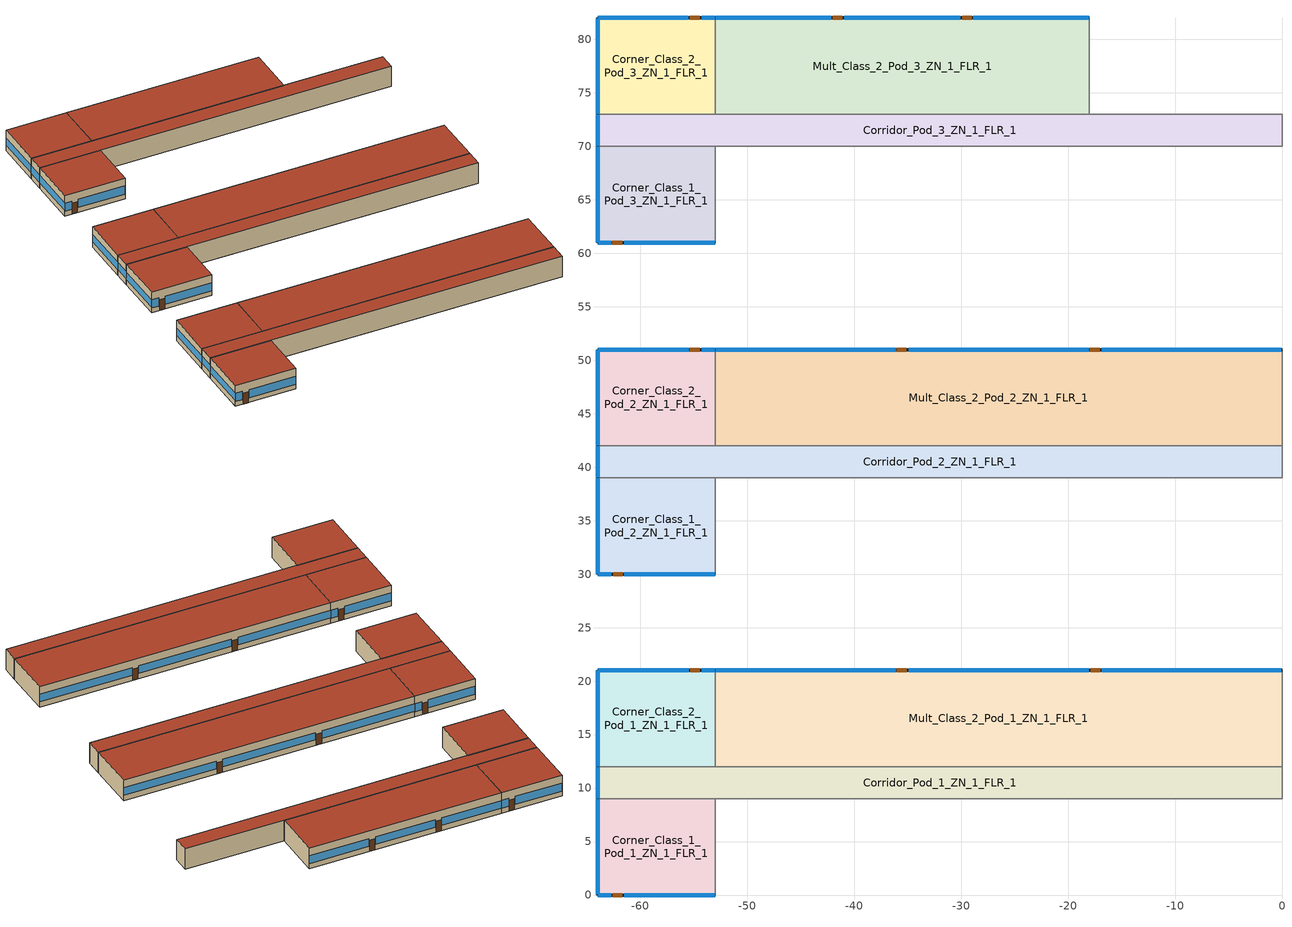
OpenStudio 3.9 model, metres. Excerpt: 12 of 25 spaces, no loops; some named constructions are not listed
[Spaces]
Corridor_Pod_2_ZN_1_FLR_1
 floor ground (Foundation F 1.26W/m*K Perim 3.0m Area 192.0m2): 0,42 0,39 -64,39 -64,42 z0
 wall outside: -64,42 -64,39 z0:4
 wall to Corner_Class_2_Pod_2_ZN_1_FLR_1: -53,42 -64,42 z0:4
 wall to Main_Corridor_ZN_1_FLR_1: 0,39 0,42 z0:4
 wall to Mult_Class_1_Pod_2_ZN_1_FLR_1: -53,39 0,39 z0:4
 wall to Corner_Class_1_Pod_2_ZN_1_FLR_1: -64,39 -53,39 z0:4
 wall to Mult_Class_2_Pod_2_ZN_1_FLR_1: 0,42 -53,42 z0:4
 window: -64,41.95 -64,39.05 z1.1:2.55
 roof outside: 0,39 0,42 -64,42 -64,39 z4
Corner_Class_2_Pod_2_ZN_1_FLR_1
 floor ground (Foundation F 1.26W/m*K Perim 20.0m Area 99.0m2): -53,51 -53,42 -64,42 -64,51 z0
 wall outside: -53,51 -64,51 -64,42 z0:4
 wall to Mult_Class_2_Pod_2_ZN_1_FLR_1: -53,42 -53,51 z0:4
 window: -53.05,51 -54.27,51 / -55.49,51 -63.95,51 z0.92:2.51; -64,50.95 -64,42.05 z1.1:2.52
 door: -54.45,51 -55.36,51 z0:2.13
 roof outside: -53,42 -53,51 -64,51 -64,42 z4
Corridor_Pod_3_ZN_1_FLR_1
 floor ground (Foundation F 1.26W/m*K Perim 3.0m Area 192.0m2): 0,73 0,70 -64,70 -64,73 z0
 wall outside: -64,73 -64,70 z0:4
 wall to Mult_Class_2_Pod_3_ZN_1_FLR_1: -18,73 -53,73 z0:4
 wall to Corner_Class_2_Pod_3_ZN_1_FLR_1: -53,73 -64,73 z0:4
 wall to Computer_Class_ZN_1_FLR_1: 0,73 -18,73 z0:4
 wall to Library_Media_Center_ZN_1_FLR_1: 0,70 0,73 z0:4
 wall to Mult_Class_1_Pod_3_ZN_1_FLR_1: -53,70 0,70 z0:4
 wall to Corner_Class_1_Pod_3_ZN_1_FLR_1: -64,70 -53,70 z0:4
 window: -64,72.95 -64,70.05 z1.1:2.55
 roof outside: 0,70 0,73 -64,73 -64,70 z4
Corner_Class_2_Pod_3_ZN_1_FLR_1
 floor ground (Foundation F 1.26W/m*K Perim 20.0m Area 99.0m2): -53,82 -53,73 -64,73 -64,82 z0
 wall outside: -53,82 -64,82 -64,73 z0:4
 wall to Mult_Class_2_Pod_3_ZN_1_FLR_1: -53,73 -53,82 z0:4
 window: -64,81.95 -64,73.05 z1.1:2.52; -53.05,82 -54.27,82 / -55.52,82 -63.95,82 z0.92:2.51
 door: -54.44,82 -55.36,82 z0:2.13
 roof outside: -53,73 -53,82 -64,82 -64,73 z4
Corner_Class_2_Pod_1_ZN_1_FLR_1
 floor ground (Foundation F 1.26W/m*K Perim 20.0m Area 99.0m2): -53,21 -53,12 -64,12 -64,21 z0
 wall outside: -53,21 -64,21 -64,12 z0:4
 wall to Mult_Class_2_Pod_1_ZN_1_FLR_1: -53,12 -53,21 z0:4
 wall to Corridor_Pod_1_ZN_1_FLR_1: -64,12 -53,12 z0:4
 window: -53.05,21 -54.27,21 / -55.49,21 -63.95,21 z0.92:2.51; -64,20.95 -64,12.05 z1.1:2.52
 door: -54.43,21 -55.34,21 z0:2.13
 roof outside: -53,12 -53,21 -64,21 -64,12 z4
Corridor_Pod_1_ZN_1_FLR_1
 floor ground (Foundation F 1.26W/m*K Perim 3.0m Area 192.0m2): 0,12 0,9 -64,9 -64,12 z0
 wall outside: -64,12 -64,9 z0:4
 wall to Mult_Class_1_Pod_1_ZN_1_FLR_1: -53,9 0,9 z0:4
 wall to Corner_Class_1_Pod_1_ZN_1_FLR_1: -64,9 -53,9 z0:4
 wall to Main_Corridor_ZN_1_FLR_1: 0,9 0,12 z0:4
 wall to Mult_Class_2_Pod_1_ZN_1_FLR_1: 0,12 -53,12 z0:4
 window: -64,11.95 -64,9.05 z1.1:2.55
 roof outside: 0,9 0,12 -64,12 -64,9 z4
Mult_Class_2_Pod_2_ZN_1_FLR_1
 floor ground (Foundation F 1.26W/m*K Perim 53.0m Area 477.0m2): 0,51 0,42 -53,42 -53,51 z0
 wall outside: 0,51 -53,51 z0:4
 wall to Main_Corridor_ZN_1_FLR_1: 0,42 0,51 z0:4
 window: -0.05,51 -16.87,51 / -18.09,51 -34.91,51 / -36.13,51 -52.95,51 z1.03:2.5
 door: -17.05,51 -17.96,51 / -35.11,51 -36.02,51 z0:2.13
 roof outside: 0,42 0,51 -53,51 -53,42 z4
Corner_Class_1_Pod_3_ZN_1_FLR_1
 floor ground (Foundation F 1.26W/m*K Perim 20.0m Area 99.0m2): -53,70 -53,61 -64,61 -64,70 z0
 wall outside: -64,70 -64,61 -53,61 z0:4
 wall to Mult_Class_1_Pod_3_ZN_1_FLR_1: -53,61 -53,70 z0:4
 window: -64,69.95 -64,61.05 z1.1:2.52; -63.95,61 -62.73,61 / -61.51,61 -53.05,61 z0.92:2.51
 door: -62.62,61 -61.7,61 z0:2.13
 roof outside: -53,61 -53,70 -64,70 -64,61 z4
Mult_Class_2_Pod_1_ZN_1_FLR_1
 floor ground (Foundation F 1.26W/m*K Perim 53.0m Area 477.0m2): 0,21 0,12 -53,12 -53,21 z0
 wall outside: 0,21 -53,21 z0:4
 wall to Main_Corridor_ZN_1_FLR_1: 0,12 0,21 z0:4
 window: -0.05,21 -16.87,21 / -18.09,21 -34.91,21 / -36.13,21 -52.95,21 z1.03:2.5
 door: -16.98,21 -17.89,21 / -35.09,21 -36.01,21 z0:2.13
 roof outside: 0,12 0,21 -53,21 -53,12 z4
Mult_Class_2_Pod_3_ZN_1_FLR_1
 floor ground (Foundation F 1.26W/m*K Perim 35.0m Area 315.0m2): -18,82 -18,73 -53,73 -53,82 z0
 wall outside: -18,82 -53,82 z0:4
 wall to Computer_Class_ZN_1_FLR_1: -18,73 -18,82 z0:4
 window: -18.05,82 -28.87,82 / -30.09,82 -40.91,82 / -42.13,82 -52.95,82 z0.99:2.5
 door: -29,82 -29.92,82 / -41.09,82 -42.01,82 z0:2.13
 roof outside: -18,73 -18,82 -53,82 -53,73 z4
Corner_Class_1_Pod_2_ZN_1_FLR_1
 floor ground (Foundation F 1.26W/m*K Perim 20.0m Area 99.0m2): -53,39 -53,30 -64,30 -64,39 z0
 wall outside: -64,39 -64,30 -53,30 z0:4
 wall to Mult_Class_1_Pod_2_ZN_1_FLR_1: -53,30 -53,39 z0:4
 window: -64,38.95 -64,30.05 z1.1:2.52; -63.95,30 -62.73,30 / -61.51,30 -53.05,30 z0.92:2.51
 door: -62.53,30 -61.62,30 z0:2.13
 roof outside: -53,30 -53,39 -64,39 -64,30 z4
Corner_Class_1_Pod_1_ZN_1_FLR_1
 floor ground (Foundation F 1.26W/m*K Perim 20.0m Area 99.0m2): -53,9 -53,0 -64,0 -64,9 z0
 wall outside: -64,9 -64,0 -53,0 z0:4
 wall to Mult_Class_1_Pod_1_ZN_1_FLR_1: -53,0 -53,9 z0:4
 window: -63.95,0 -62.73,0 / -61.51,0 -53.05,0 z0.92:2.51; -64,8.95 -64,0.05 z1.1:2.52
 door: -62.59,0 -61.68,0 z0:2.13
 roof outside: -53,0 -53,9 -64,9 -64,0 z4
[Schedule:Ruleset]
Name | Default Day Schedule | Summer Design Day Schedule | Winter Design Day Schedule
Clothing Schedule | Clothing Schedule Default Winter Clothes
SchoolPrimary BLDG_OCC_SCH_Cafeteria | SchoolPrimary BLDG_OCC_SCH_Cafeteria Default | SchoolPrimary BLDG_OCC_SCH_Cafeteria Summer Design Day | SchoolPrimary BLDG_OCC_SCH_Cafeteria Winter Design Day
SchoolPrimary KITCHEN_ELEC_EQUIP_SCH | SchoolPrimary KITCHEN_ELEC_EQUIP_SCH Default | SchoolPrimary KITCHEN_ELEC_EQUIP_SCH Summer Design Day | SchoolPrimary KITCHEN_ELEC_EQUIP_SCH Winter Design Day
SchoolPrimary BLDG_OCC_SCH | SchoolPrimary BLDG_OCC_SCH Default | SchoolPrimary BLDG_OCC_SCH Summer Design Day | SchoolPrimary BLDG_OCC_SCH Winter Design Day
SchoolPrimary BLDG_LIGHT_CLASSROOM_SCH | SchoolPrimary BLDG_LIGHT_CLASSROOM_SCH Default | SchoolPrimary BLDG_LIGHT_CLASSROOM_SCH Summer Design Day | SchoolPrimary BLDG_LIGHT_CLASSROOM_SCH Winter Design Day
SchoolPrimary BLDG_EQUIP_SCH | SchoolPrimary BLDG_EQUIP_SCH Default | SchoolPrimary BLDG_EQUIP_SCH Summer Design Day | SchoolPrimary BLDG_EQUIP_SCH Winter Design Day
SchoolPrimary BLDG_LIGHT_CORRIDOR_SCH | SchoolPrimary BLDG_LIGHT_CORRIDOR_SCH Default | SchoolPrimary BLDG_LIGHT_CORRIDOR_SCH Summer Design Day | SchoolPrimary BLDG_LIGHT_CORRIDOR_SCH Winter Design Day
SchoolPrimary BLDG_OCC_SCH_Gym | SchoolPrimary BLDG_OCC_SCH_Gym Default | SchoolPrimary BLDG_OCC_SCH_Gym Summer Design Day | SchoolPrimary BLDG_OCC_SCH_Gym Winter Design Day
SchoolPrimary BLDG_LIGHT_GYM_SCH | SchoolPrimary BLDG_LIGHT_GYM_SCH Default | SchoolPrimary BLDG_LIGHT_GYM_SCH Summer Design Day | SchoolPrimary BLDG_LIGHT_GYM_SCH Winter Design Day
SchoolPrimary KITCHEN_GAS_EQUIP_SCH | SchoolPrimary KITCHEN_GAS_EQUIP_SCH Default | SchoolPrimary KITCHEN_GAS_EQUIP_SCH Summer Design Day | SchoolPrimary KITCHEN_GAS_EQUIP_SCH Winter Design Day
SchoolPrimary BLDG_LIGHT_LIBRARY_SCH | SchoolPrimary BLDG_LIGHT_LIBRARY_SCH Default | SchoolPrimary BLDG_LIGHT_LIBRARY_SCH Summer Design Day | SchoolPrimary BLDG_LIGHT_LIBRARY_SCH Winter Design Day
SchoolPrimary BLDG_LIGHT_LOBBYFLR1_SCH | SchoolPrimary BLDG_LIGHT_LOBBYFLR1_SCH Default | SchoolPrimary BLDG_LIGHT_LOBBYFLR1_SCH Summer Design Day | SchoolPrimary BLDG_LIGHT_LOBBYFLR1_SCH Winter Design Day
SchoolPrimary BLDG_OCC_SCH_Offices | SchoolPrimary BLDG_OCC_SCH_Offices Default | SchoolPrimary BLDG_OCC_SCH_Offices Summer Design Day | SchoolPrimary BLDG_OCC_SCH_Offices Winter Design Day
SchoolPrimary BLDG_LIGHT_BATH_SCH | SchoolPrimary BLDG_LIGHT_BATH_SCH Default | SchoolPrimary BLDG_LIGHT_BATH_SCH Summer Design Day | SchoolPrimary BLDG_LIGHT_BATH_SCH Winter Design Day
Infiltration HVAC On Schedule | SchoolPrimary HVACOperationSchd Default 1 | SchoolPrimary HVACOperationSchd Summer Design Day 1 | SchoolPrimary HVACOperationSchd Winter Design Day 1
Infiltration HVAC Off Schedule | SchoolPrimary HVACOperationSchd Default inverted | SchoolPrimary HVACOperationSchd Summer Design Day inverted 1 | SchoolPrimary HVACOperationSchd Winter Design Day inverted 1
[Schedule:Day]
Clothing Schedule Default Winter Clothes; SchoolPrimary HVACOperationSchd Default inverted: 24, 0, 1
Clothing Schedule Summer Clothes: 24, 0, 0.5
Air Velocity Schedule Default: 24, 0, 0.2
Work Efficiency Schedule Default: 24, 0, 0
SchoolPrimary BLDG_OCC_SCH_Cafeteria Default; SchoolPrimary BLDG_OCC_SCH_Cafeteria Winter Design Day; SchoolPrimary BLDG_OCC_SCH_Cafeteria Wknd Day; SchoolPrimary BLDG_OCC_SCH_Cafeteria Wknd Day 1; SchoolPrimary BLDG_OCC_SCH Default; SchoolPrimary BLDG_OCC_SCH Winter Design Day; SchoolPrimary BLDG_OCC_SCH Wknd Day; SchoolPrimary BLDG_OCC_SCH Wknd Day 1; SchoolPrimary BLDG_LIGHT_CLASSROOM_SCH Winter Design Day; SchoolPrimary BLDG_LIGHT_CORRIDOR_SCH Winter Design Day; SchoolPrimary BLDG_OCC_SCH_Gym Default; SchoolPrimary BLDG_OCC_SCH_Gym Winter Design Day; SchoolPrimary BLDG_OCC_SCH_Gym Wknd Day; SchoolPrimary BLDG_OCC_SCH_Gym Wknd Day 1; SchoolPrimary BLDG_LIGHT_GYM_SCH Winter Design Day; SchoolPrimary BLDG_LIGHT_LIBRARY_SCH Winter Design Day; SchoolPrimary BLDG_LIGHT_LOBBYFLR1_SCH Winter Design Day; SchoolPrimary BLDG_OCC_SCH_Offices Default; SchoolPrimary BLDG_OCC_SCH_Offices Winter Design Day; SchoolPrimary BLDG_OCC_SCH_Offices Wknd Day; SchoolPrimary BLDG_OCC_SCH_Offices Wknd Day 1; SchoolPrimary BLDG_LIGHT_BATH_SCH Winter Design Day; SchoolPrimary HVACOperationSchd Default 1: No, 24, 0, 0
SchoolPrimary BLDG_OCC_SCH_Cafeteria Wkdy|SmrDsn Day; SchoolPrimary BLDG_OCC_SCH_Cafeteria Summer Design Day; SchoolPrimary BLDG_OCC_SCH_Cafeteria Wkdy|SmrDsn Day 2: No, 9, 0, 0, 15, 0, 0.95, 20, 0, 0.35, 24, 0, 0
SchoolPrimary BLDG_OCC_SCH_Cafeteria Wkdy|SmrDsn Day 1: No, 9, 0, 0, 17, 0, 0.15, 19, 0, 0.35, 24, 0, 0
SchoolPrimary ACTIVITY_SCH Default; SchoolPrimary ACTIVITY_SCH Winter Design Day; SchoolPrimary ACTIVITY_SCH Summer Design Day: No, 24, 0, 120
SchoolPrimary KITCHEN_ELEC_EQUIP_SCH Default; SchoolPrimary KITCHEN_ELEC_EQUIP_SCH Winter Design Day; SchoolPrimary KITCHEN_ELEC_EQUIP_SCH Wknd Day; SchoolPrimary KITCHEN_ELEC_EQUIP_SCH Wknd Day 1: No, 24, 0, 0.1
SchoolPrimary KITCHEN_ELEC_EQUIP_SCH Summer Design Day; SchoolPrimary KITCHEN_ELEC_EQUIP_SCH Wkdy Day; SchoolPrimary KITCHEN_ELEC_EQUIP_SCH Wkdy Day 1; SchoolPrimary KITCHEN_ELEC_EQUIP_SCH Wkdy Day 2: No, 8, 0, 0.1, 10, 0, 0.15, 13, 0, 0.25, 15, 0, 0.15, 24, 0, 0.1
SchoolPrimary BLDG_OCC_SCH Wkdy|SmrDsn Day; SchoolPrimary BLDG_OCC_SCH Summer Design Day; SchoolPrimary BLDG_OCC_SCH Wkdy|SmrDsn Day 2: No, 8, 0, 0, 16, 0, 0.95, 21, 0, 0.15, 24, 0, 0
SchoolPrimary BLDG_OCC_SCH Wkdy|SmrDsn Day 1: No, 8, 0, 0, 21, 0, 0.15, 24, 0, 0
SchoolPrimary BLDG_LIGHT_CLASSROOM_SCH Default; SchoolPrimary BLDG_LIGHT_CLASSROOM_SCH Wknd Day; SchoolPrimary BLDG_LIGHT_CLASSROOM_SCH Wknd Day 1; SchoolPrimary BLDG_LIGHT_CORRIDOR_SCH Default; SchoolPrimary BLDG_LIGHT_CORRIDOR_SCH Wknd Day; SchoolPrimary BLDG_LIGHT_CORRIDOR_SCH Wknd Day 1; SchoolPrimary BLDG_LIGHT_GYM_SCH Default; SchoolPrimary BLDG_LIGHT_GYM_SCH Wknd Day; SchoolPrimary BLDG_LIGHT_GYM_SCH Wknd Day 1; SchoolPrimary BLDG_LIGHT_LIBRARY_SCH Default; SchoolPrimary BLDG_LIGHT_LIBRARY_SCH Wknd Day; SchoolPrimary BLDG_LIGHT_LIBRARY_SCH Wknd Day 1; SchoolPrimary BLDG_LIGHT_LOBBYFLR1_SCH Default; SchoolPrimary BLDG_LIGHT_LOBBYFLR1_SCH Wknd Day; SchoolPrimary BLDG_LIGHT_LOBBYFLR1_SCH Wknd Day 1; SchoolPrimary BLDG_LIGHT_BATH_SCH Default; SchoolPrimary BLDG_LIGHT_BATH_SCH Wknd Day; SchoolPrimary BLDG_LIGHT_BATH_SCH Wknd Day 1: No, 24, 0, 0.1773
SchoolPrimary BLDG_LIGHT_CLASSROOM_SCH Summer Design Day; SchoolPrimary BLDG_LIGHT_CORRIDOR_SCH Summer Design Day; SchoolPrimary BLDG_LIGHT_GYM_SCH Summer Design Day; SchoolPrimary BLDG_LIGHT_LIBRARY_SCH Summer Design Day; SchoolPrimary BLDG_LIGHT_LOBBYFLR1_SCH Summer Design Day; SchoolPrimary BLDG_LIGHT_BATH_SCH Summer Design Day; SchoolPrimary ALWAYS_ON Default; SchoolPrimary ALWAYS_ON Winter Design Day; SchoolPrimary ALWAYS_ON Summer Design Day; SchoolPrimary Exterior_Lgt_ALWAYS_ON Default; SchoolPrimary Exterior_Lgt_ALWAYS_ON Winter Design Day; SchoolPrimary Exterior_Lgt_ALWAYS_ON Summer Design Day: No, 24, 0, 1
SchoolPrimary BLDG_LIGHT_CLASSROOM_SCH Wkdy Day; SchoolPrimary BLDG_LIGHT_CLASSROOM_SCH Wkdy Day 2; SchoolPrimary BLDG_LIGHT_CORRIDOR_SCH Wkdy Day; SchoolPrimary BLDG_LIGHT_CORRIDOR_SCH Wkdy Day 2; SchoolPrimary BLDG_LIGHT_GYM_SCH Wkdy Day; SchoolPrimary BLDG_LIGHT_GYM_SCH Wkdy Day 2; SchoolPrimary BLDG_LIGHT_LIBRARY_SCH Wkdy Day; SchoolPrimary BLDG_LIGHT_LIBRARY_SCH Wkdy Day 2; SchoolPrimary BLDG_LIGHT_LOBBYFLR1_SCH Wkdy Day; SchoolPrimary BLDG_LIGHT_LOBBYFLR1_SCH Wkdy Day 2; SchoolPrimary BLDG_LIGHT_BATH_SCH Wkdy Day; SchoolPrimary BLDG_LIGHT_BATH_SCH Wkdy Day 2: No, 7, 0, 0.1773, 21, 0, 0.9, 24, 0, 0.1773
SchoolPrimary BLDG_LIGHT_CLASSROOM_SCH Wkdy Day 1; SchoolPrimary BLDG_LIGHT_CORRIDOR_SCH Wkdy Day 1; SchoolPrimary BLDG_LIGHT_GYM_SCH Wkdy Day 1; SchoolPrimary BLDG_LIGHT_LIBRARY_SCH Wkdy Day 1; SchoolPrimary BLDG_LIGHT_LOBBYFLR1_SCH Wkdy Day 1; SchoolPrimary BLDG_LIGHT_BATH_SCH Wkdy Day 1: No, 8, 0, 0.1773, 20, 0, 0.5, 24, 0, 0.1773
SchoolPrimary BLDG_EQUIP_SCH Default; SchoolPrimary BLDG_EQUIP_SCH Winter Design Day; SchoolPrimary BLDG_EQUIP_SCH Wknd Day: No, 24, 0, 0.35
SchoolPrimary BLDG_EQUIP_SCH Summer Design Day; SchoolPrimary BLDG_EQUIP_SCH Wkdy Day 1: No, 8, 0, 0.25, 17, 0, 0.5, 24, 0, 0.25
SchoolPrimary BLDG_EQUIP_SCH Wkdy Day; SchoolPrimary BLDG_EQUIP_SCH Wkdy Day 2: No, 8, 0, 0.35, 17, 0, 0.95, 24, 0, 0.35
SchoolPrimary BLDG_EQUIP_SCH Wknd Day 1: No, 24, 0, 0.25
SchoolPrimary BLDG_OCC_SCH_Gym Wkdy|SmrDsn Day; SchoolPrimary BLDG_OCC_SCH_Gym Summer Design Day; SchoolPrimary BLDG_OCC_SCH_Gym Wkdy|SmrDsn Day 2: No, 8, 0, 0, 16, 0, 0.35, 21, 0, 0.95, 24, 0, 0
SchoolPrimary BLDG_OCC_SCH_Gym Wkdy|SmrDsn Day 1: No, 8, 0, 0, 21, 0, 0.35, 24, 0, 0
SchoolPrimary KITCHEN_GAS_EQUIP_SCH Default; SchoolPrimary KITCHEN_GAS_EQUIP_SCH Winter Design Day; SchoolPrimary KITCHEN_GAS_EQUIP_SCH Wknd Day; SchoolPrimary KITCHEN_GAS_EQUIP_SCH Wknd Day 1: No, 24, 0, 0.02
SchoolPrimary KITCHEN_GAS_EQUIP_SCH Wkdy|SmrDsn Day; SchoolPrimary KITCHEN_GAS_EQUIP_SCH Wkdy|SmrDsn Day 1; SchoolPrimary KITCHEN_GAS_EQUIP_SCH Summer Design Day; SchoolPrimary KITCHEN_GAS_EQUIP_SCH Wkdy|SmrDsn Day 2: No, 8, 0, 0.02, 10, 0, 0.15, 13, 0, 0.2, 15, 0, 0.1, 24, 0, 0.02
SchoolPrimary BLDG_OCC_SCH_Offices Wkdy|SmrDsn Day; SchoolPrimary BLDG_OCC_SCH_Offices Summer Design Day; SchoolPrimary BLDG_OCC_SCH_Offices Wkdy|SmrDsn Day 2: No, 8, 0, 0, 17, 0, 0.95, 21, 0, 0.15, 24, 0, 0
SchoolPrimary BLDG_OCC_SCH_Offices Wkdy|SmrDsn Day 1: No, 8, 0, 0, 17, 0, 0.5, 21, 0, 0.15, 24, 0, 0
SchoolPrimary HVACOperationSchd Summer Design Day 1; SchoolPrimary HVACOperationSchd Winter Design Day 1; SchoolPrimary HVACOperationSchd WntrDsn|SmrDsn|Wkdy Day 1: No, 7, 0, 0, 21, 0, 1, 24, 0, 0
SchoolPrimary HVACOperationSchd Summer Design Day inverted 1; SchoolPrimary HVACOperationSchd Winter Design Day inverted 1; SchoolPrimary HVACOperationSchd WntrDsn|SmrDsn|Wkdy Day inverted 1: 7, 0, 1, 21, 0, 0, 24, 0, 1
[Schedule:Rule]
Name | Schedule Ruleset | Rule Order | Day Schedule | Date Specification Type | Start Month | Start Day | End Month | End Day | Apply Monday | Apply Tuesday | Apply Wednesday | Apply Thursday | Apply Friday | Apply Sunday | Apply Saturday
Schedule Rule 1 | Clothing Schedule | 0 | Clothing Schedule Summer Clothes | DateRange | 5 | 1 | 9 | 30
Schedule Rule 2 | SchoolPrimary BLDG_OCC_SCH_Cafeteria | 4 | SchoolPrimary BLDG_OCC_SCH_Cafeteria Wkdy|SmrDsn Day | DateRange | 1 | 1 | 6 | 30 | Yes | Yes | Yes | Yes | Yes
Schedule Rule 3 | SchoolPrimary BLDG_OCC_SCH_Cafeteria | 3 | SchoolPrimary BLDG_OCC_SCH_Cafeteria Wkdy|SmrDsn Day 1 | DateRange | 7 | 1 | 9 | 1 | Yes | Yes | Yes | Yes | Yes
Schedule Rule 4 | SchoolPrimary BLDG_OCC_SCH_Cafeteria | 2 | SchoolPrimary BLDG_OCC_SCH_Cafeteria Wkdy|SmrDsn Day 2 | DateRange | 9 | 1 | 12 | 31 | Yes | Yes | Yes | Yes | Yes
Schedule Rule 5 | SchoolPrimary BLDG_OCC_SCH_Cafeteria | 1 | SchoolPrimary BLDG_OCC_SCH_Cafeteria Wknd Day | DateRange | 1 | 1 | 6 | 30 |  |  |  |  |  | Yes | Yes
Schedule Rule 6 | SchoolPrimary BLDG_OCC_SCH_Cafeteria | 0 | SchoolPrimary BLDG_OCC_SCH_Cafeteria Wknd Day 1 | DateRange | 7 | 1 | 9 | 1 |  |  |  |  |  | Yes | Yes
Schedule Rule 12 | SchoolPrimary KITCHEN_ELEC_EQUIP_SCH | 4 | SchoolPrimary KITCHEN_ELEC_EQUIP_SCH Wkdy Day | DateRange | 1 | 1 | 6 | 30 | Yes | Yes | Yes | Yes | Yes
Schedule Rule 13 | SchoolPrimary KITCHEN_ELEC_EQUIP_SCH | 3 | SchoolPrimary KITCHEN_ELEC_EQUIP_SCH Wkdy Day 1 | DateRange | 7 | 1 | 9 | 1 | Yes | Yes | Yes | Yes | Yes
Schedule Rule 14 | SchoolPrimary KITCHEN_ELEC_EQUIP_SCH | 2 | SchoolPrimary KITCHEN_ELEC_EQUIP_SCH Wkdy Day 2 | DateRange | 9 | 1 | 12 | 31 | Yes | Yes | Yes | Yes | Yes
Schedule Rule 15 | SchoolPrimary KITCHEN_ELEC_EQUIP_SCH | 1 | SchoolPrimary KITCHEN_ELEC_EQUIP_SCH Wknd Day | DateRange | 1 | 1 | 6 | 30 |  |  |  |  |  | Yes | Yes
Schedule Rule 16 | SchoolPrimary KITCHEN_ELEC_EQUIP_SCH | 0 | SchoolPrimary KITCHEN_ELEC_EQUIP_SCH Wknd Day 1 | DateRange | 7 | 1 | 9 | 1 |  |  |  |  |  | Yes | Yes
Schedule Rule 19 | SchoolPrimary BLDG_OCC_SCH | 4 | SchoolPrimary BLDG_OCC_SCH Wkdy|SmrDsn Day | DateRange | 1 | 1 | 6 | 15 | Yes | Yes | Yes | Yes | Yes
Schedule Rule 20 | SchoolPrimary BLDG_OCC_SCH | 3 | SchoolPrimary BLDG_OCC_SCH Wkdy|SmrDsn Day 1 | DateRange | 6 | 16 | 9 | 15 | Yes | Yes | Yes | Yes | Yes
Schedule Rule 21 | SchoolPrimary BLDG_OCC_SCH | 2 | SchoolPrimary BLDG_OCC_SCH Wkdy|SmrDsn Day 2 | DateRange | 9 | 16 | 12 | 31 | Yes | Yes | Yes | Yes | Yes
Schedule Rule 22 | SchoolPrimary BLDG_OCC_SCH | 1 | SchoolPrimary BLDG_OCC_SCH Wknd Day | DateRange | 1 | 1 | 6 | 15 |  |  |  |  |  | Yes | Yes
Schedule Rule 23 | SchoolPrimary BLDG_OCC_SCH | 0 | SchoolPrimary BLDG_OCC_SCH Wknd Day 1 | DateRange | 6 | 16 | 9 | 15 |  |  |  |  |  | Yes | Yes
Schedule Rule 24 | SchoolPrimary BLDG_LIGHT_CLASSROOM_SCH | 4 | SchoolPrimary BLDG_LIGHT_CLASSROOM_SCH Wkdy Day | DateRange | 1 | 1 | 6 | 30 | Yes | Yes | Yes | Yes | Yes
Schedule Rule 25 | SchoolPrimary BLDG_LIGHT_CLASSROOM_SCH | 3 | SchoolPrimary BLDG_LIGHT_CLASSROOM_SCH Wkdy Day 1 | DateRange | 7 | 1 | 9 | 1 | Yes | Yes | Yes | Yes | Yes
Schedule Rule 26 | SchoolPrimary BLDG_LIGHT_CLASSROOM_SCH | 2 | SchoolPrimary BLDG_LIGHT_CLASSROOM_SCH Wkdy Day 2 | DateRange | 9 | 1 | 12 | 31 | Yes | Yes | Yes | Yes | Yes
Schedule Rule 27 | SchoolPrimary BLDG_LIGHT_CLASSROOM_SCH | 1 | SchoolPrimary BLDG_LIGHT_CLASSROOM_SCH Wknd Day | DateRange | 1 | 1 | 6 | 30 |  |  |  |  |  | Yes | Yes
Schedule Rule 28 | SchoolPrimary BLDG_LIGHT_CLASSROOM_SCH | 0 | SchoolPrimary BLDG_LIGHT_CLASSROOM_SCH Wknd Day 1 | DateRange | 7 | 1 | 9 | 1 |  |  |  |  |  | Yes | Yes
Schedule Rule 29 | SchoolPrimary BLDG_EQUIP_SCH | 4 | SchoolPrimary BLDG_EQUIP_SCH Wkdy Day | DateRange | 1 | 1 | 6 | 30 | Yes | Yes | Yes | Yes | Yes
Schedule Rule 30 | SchoolPrimary BLDG_EQUIP_SCH | 3 | SchoolPrimary BLDG_EQUIP_SCH Wkdy Day 1 | DateRange | 7 | 1 | 9 | 1 | Yes | Yes | Yes | Yes | Yes
Schedule Rule 31 | SchoolPrimary BLDG_EQUIP_SCH | 2 | SchoolPrimary BLDG_EQUIP_SCH Wkdy Day 2 | DateRange | 9 | 1 | 12 | 31 | Yes | Yes | Yes | Yes | Yes
Schedule Rule 32 | SchoolPrimary BLDG_EQUIP_SCH | 1 | SchoolPrimary BLDG_EQUIP_SCH Wknd Day | DateRange | 1 | 1 | 6 | 30 |  |  |  |  |  | Yes | Yes
Schedule Rule 33 | SchoolPrimary BLDG_EQUIP_SCH | 0 | SchoolPrimary BLDG_EQUIP_SCH Wknd Day 1 | DateRange | 7 | 1 | 9 | 1 |  |  |  |  |  | Yes | Yes
Schedule Rule 34 | SchoolPrimary BLDG_LIGHT_CORRIDOR_SCH | 4 | SchoolPrimary BLDG_LIGHT_CORRIDOR_SCH Wkdy Day | DateRange | 1 | 1 | 6 | 30 | Yes | Yes | Yes | Yes | Yes
Schedule Rule 35 | SchoolPrimary BLDG_LIGHT_CORRIDOR_SCH | 3 | SchoolPrimary BLDG_LIGHT_CORRIDOR_SCH Wkdy Day 1 | DateRange | 7 | 1 | 9 | 1 | Yes | Yes | Yes | Yes | Yes
Schedule Rule 36 | SchoolPrimary BLDG_LIGHT_CORRIDOR_SCH | 2 | SchoolPrimary BLDG_LIGHT_CORRIDOR_SCH Wkdy Day 2 | DateRange | 9 | 1 | 12 | 31 | Yes | Yes | Yes | Yes | Yes
Schedule Rule 37 | SchoolPrimary BLDG_LIGHT_CORRIDOR_SCH | 1 | SchoolPrimary BLDG_LIGHT_CORRIDOR_SCH Wknd Day | DateRange | 1 | 1 | 6 | 30 |  |  |  |  |  | Yes | Yes
Schedule Rule 38 | SchoolPrimary BLDG_LIGHT_CORRIDOR_SCH | 0 | SchoolPrimary BLDG_LIGHT_CORRIDOR_SCH Wknd Day 1 | DateRange | 7 | 1 | 9 | 1 |  |  |  |  |  | Yes | Yes
Schedule Rule 39 | SchoolPrimary BLDG_OCC_SCH_Gym | 4 | SchoolPrimary BLDG_OCC_SCH_Gym Wkdy|SmrDsn Day | DateRange | 1 | 1 | 6 | 30 | Yes | Yes | Yes | Yes | Yes
Schedule Rule 40 | SchoolPrimary BLDG_OCC_SCH_Gym | 3 | SchoolPrimary BLDG_OCC_SCH_Gym Wkdy|SmrDsn Day 1 | DateRange | 7 | 1 | 9 | 1 | Yes | Yes | Yes | Yes | Yes
Schedule Rule 41 | SchoolPrimary BLDG_OCC_SCH_Gym | 2 | SchoolPrimary BLDG_OCC_SCH_Gym Wkdy|SmrDsn Day 2 | DateRange | 9 | 1 | 12 | 31 | Yes | Yes | Yes | Yes | Yes
Schedule Rule 42 | SchoolPrimary BLDG_OCC_SCH_Gym | 1 | SchoolPrimary BLDG_OCC_SCH_Gym Wknd Day | DateRange | 1 | 1 | 6 | 30 |  |  |  |  |  | Yes | Yes
Schedule Rule 43 | SchoolPrimary BLDG_OCC_SCH_Gym | 0 | SchoolPrimary BLDG_OCC_SCH_Gym Wknd Day 1 | DateRange | 7 | 1 | 9 | 1 |  |  |  |  |  | Yes | Yes
Schedule Rule 44 | SchoolPrimary BLDG_LIGHT_GYM_SCH | 4 | SchoolPrimary BLDG_LIGHT_GYM_SCH Wkdy Day | DateRange | 1 | 1 | 6 | 30 | Yes | Yes | Yes | Yes | Yes
Schedule Rule 45 | SchoolPrimary BLDG_LIGHT_GYM_SCH | 3 | SchoolPrimary BLDG_LIGHT_GYM_SCH Wkdy Day 1 | DateRange | 7 | 1 | 9 | 1 | Yes | Yes | Yes | Yes | Yes
Schedule Rule 46 | SchoolPrimary BLDG_LIGHT_GYM_SCH | 2 | SchoolPrimary BLDG_LIGHT_GYM_SCH Wkdy Day 2 | DateRange | 9 | 1 | 12 | 31 | Yes | Yes | Yes | Yes | Yes
Schedule Rule 47 | SchoolPrimary BLDG_LIGHT_GYM_SCH | 1 | SchoolPrimary BLDG_LIGHT_GYM_SCH Wknd Day | DateRange | 1 | 1 | 6 | 30 |  |  |  |  |  | Yes | Yes
Schedule Rule 48 | SchoolPrimary BLDG_LIGHT_GYM_SCH | 0 | SchoolPrimary BLDG_LIGHT_GYM_SCH Wknd Day 1 | DateRange | 7 | 1 | 9 | 1 |  |  |  |  |  | Yes | Yes
Schedule Rule 49 | SchoolPrimary KITCHEN_GAS_EQUIP_SCH | 4 | SchoolPrimary KITCHEN_GAS_EQUIP_SCH Wkdy|SmrDsn Day | DateRange | 1 | 1 | 6 | 30 | Yes | Yes | Yes | Yes | Yes
Schedule Rule 50 | SchoolPrimary KITCHEN_GAS_EQUIP_SCH | 3 | SchoolPrimary KITCHEN_GAS_EQUIP_SCH Wkdy|SmrDsn Day 1 | DateRange | 7 | 1 | 9 | 1 | Yes | Yes | Yes | Yes | Yes
Schedule Rule 51 | SchoolPrimary KITCHEN_GAS_EQUIP_SCH | 2 | SchoolPrimary KITCHEN_GAS_EQUIP_SCH Wkdy|SmrDsn Day 2 | DateRange | 9 | 1 | 12 | 31 | Yes | Yes | Yes | Yes | Yes
Schedule Rule 52 | SchoolPrimary KITCHEN_GAS_EQUIP_SCH | 1 | SchoolPrimary KITCHEN_GAS_EQUIP_SCH Wknd Day | DateRange | 1 | 1 | 6 | 30 |  |  |  |  |  | Yes | Yes
Schedule Rule 53 | SchoolPrimary KITCHEN_GAS_EQUIP_SCH | 0 | SchoolPrimary KITCHEN_GAS_EQUIP_SCH Wknd Day 1 | DateRange | 7 | 1 | 9 | 1 |  |  |  |  |  | Yes | Yes
Schedule Rule 54 | SchoolPrimary BLDG_LIGHT_LIBRARY_SCH | 4 | SchoolPrimary BLDG_LIGHT_LIBRARY_SCH Wkdy Day | DateRange | 1 | 1 | 6 | 30 | Yes | Yes | Yes | Yes | Yes
Schedule Rule 55 | SchoolPrimary BLDG_LIGHT_LIBRARY_SCH | 3 | SchoolPrimary BLDG_LIGHT_LIBRARY_SCH Wkdy Day 1 | DateRange | 7 | 1 | 9 | 1 | Yes | Yes | Yes | Yes | Yes
Schedule Rule 56 | SchoolPrimary BLDG_LIGHT_LIBRARY_SCH | 2 | SchoolPrimary BLDG_LIGHT_LIBRARY_SCH Wkdy Day 2 | DateRange | 9 | 1 | 12 | 31 | Yes | Yes | Yes | Yes | Yes
Schedule Rule 57 | SchoolPrimary BLDG_LIGHT_LIBRARY_SCH | 1 | SchoolPrimary BLDG_LIGHT_LIBRARY_SCH Wknd Day | DateRange | 1 | 1 | 6 | 30 |  |  |  |  |  | Yes | Yes
Schedule Rule 58 | SchoolPrimary BLDG_LIGHT_LIBRARY_SCH | 0 | SchoolPrimary BLDG_LIGHT_LIBRARY_SCH Wknd Day 1 | DateRange | 7 | 1 | 9 | 1 |  |  |  |  |  | Yes | Yes
Schedule Rule 59 | SchoolPrimary BLDG_LIGHT_LOBBYFLR1_SCH | 4 | SchoolPrimary BLDG_LIGHT_LOBBYFLR1_SCH Wkdy Day | DateRange | 1 | 1 | 6 | 30 | Yes | Yes | Yes | Yes | Yes
Schedule Rule 60 | SchoolPrimary BLDG_LIGHT_LOBBYFLR1_SCH | 3 | SchoolPrimary BLDG_LIGHT_LOBBYFLR1_SCH Wkdy Day 1 | DateRange | 7 | 1 | 9 | 1 | Yes | Yes | Yes | Yes | Yes
Schedule Rule 61 | SchoolPrimary BLDG_LIGHT_LOBBYFLR1_SCH | 2 | SchoolPrimary BLDG_LIGHT_LOBBYFLR1_SCH Wkdy Day 2 | DateRange | 9 | 1 | 12 | 31 | Yes | Yes | Yes | Yes | Yes
Schedule Rule 62 | SchoolPrimary BLDG_LIGHT_LOBBYFLR1_SCH | 1 | SchoolPrimary BLDG_LIGHT_LOBBYFLR1_SCH Wknd Day | DateRange | 1 | 1 | 6 | 30 |  |  |  |  |  | Yes | Yes
Schedule Rule 63 | SchoolPrimary BLDG_LIGHT_LOBBYFLR1_SCH | 0 | SchoolPrimary BLDG_LIGHT_LOBBYFLR1_SCH Wknd Day 1 | DateRange | 7 | 1 | 9 | 1 |  |  |  |  |  | Yes | Yes
Schedule Rule 64 | SchoolPrimary BLDG_OCC_SCH_Offices | 4 | SchoolPrimary BLDG_OCC_SCH_Offices Wkdy|SmrDsn Day | DateRange | 1 | 1 | 6 | 30 | Yes | Yes | Yes | Yes | Yes
Schedule Rule 65 | SchoolPrimary BLDG_OCC_SCH_Offices | 3 | SchoolPrimary BLDG_OCC_SCH_Offices Wkdy|SmrDsn Day 1 | DateRange | 7 | 1 | 9 | 1 | Yes | Yes | Yes | Yes | Yes
Schedule Rule 66 | SchoolPrimary BLDG_OCC_SCH_Offices | 2 | SchoolPrimary BLDG_OCC_SCH_Offices Wkdy|SmrDsn Day 2 | DateRange | 9 | 1 | 12 | 31 | Yes | Yes | Yes | Yes | Yes
Schedule Rule 67 | SchoolPrimary BLDG_OCC_SCH_Offices | 1 | SchoolPrimary BLDG_OCC_SCH_Offices Wknd Day | DateRange | 1 | 1 | 6 | 30 |  |  |  |  |  | Yes | Yes
Schedule Rule 68 | SchoolPrimary BLDG_OCC_SCH_Offices | 0 | SchoolPrimary BLDG_OCC_SCH_Offices Wknd Day 1 | DateRange | 7 | 1 | 9 | 1 |  |  |  |  |  | Yes | Yes
Schedule Rule 69 | SchoolPrimary BLDG_LIGHT_BATH_SCH | 4 | SchoolPrimary BLDG_LIGHT_BATH_SCH Wkdy Day | DateRange | 1 | 1 | 6 | 30 | Yes | Yes | Yes | Yes | Yes
Schedule Rule 70 | SchoolPrimary BLDG_LIGHT_BATH_SCH | 3 | SchoolPrimary BLDG_LIGHT_BATH_SCH Wkdy Day 1 | DateRange | 7 | 1 | 9 | 1 | Yes | Yes | Yes | Yes | Yes
Schedule Rule 71 | SchoolPrimary BLDG_LIGHT_BATH_SCH | 2 | SchoolPrimary BLDG_LIGHT_BATH_SCH Wkdy Day 2 | DateRange | 9 | 1 | 12 | 31 | Yes | Yes | Yes | Yes | Yes
Schedule Rule 72 | SchoolPrimary BLDG_LIGHT_BATH_SCH | 1 | SchoolPrimary BLDG_LIGHT_BATH_SCH Wknd Day | DateRange | 1 | 1 | 6 | 30 |  |  |  |  |  | Yes | Yes
Schedule Rule 73 | SchoolPrimary BLDG_LIGHT_BATH_SCH | 0 | SchoolPrimary BLDG_LIGHT_BATH_SCH Wknd Day 1 | DateRange | 7 | 1 | 9 | 1 |  |  |  |  |  | Yes | Yes
Schedule Rule 99 | Infiltration HVAC On Schedule | 0 | SchoolPrimary HVACOperationSchd WntrDsn|SmrDsn|Wkdy Day 1 | DateRange | 1 | 1 | 12 | 31 | Yes | Yes | Yes | Yes | Yes
SchoolPrimary HVACOperationSchd WntrDsn|SmrDsn|Wkdy Day inverted Rule | Infiltration HVAC Off Schedule | 0 | SchoolPrimary HVACOperationSchd WntrDsn|SmrDsn|Wkdy Day inverted 1 |  |  |  |  |  | Yes | Yes | Yes | Yes | Yes | No | No
